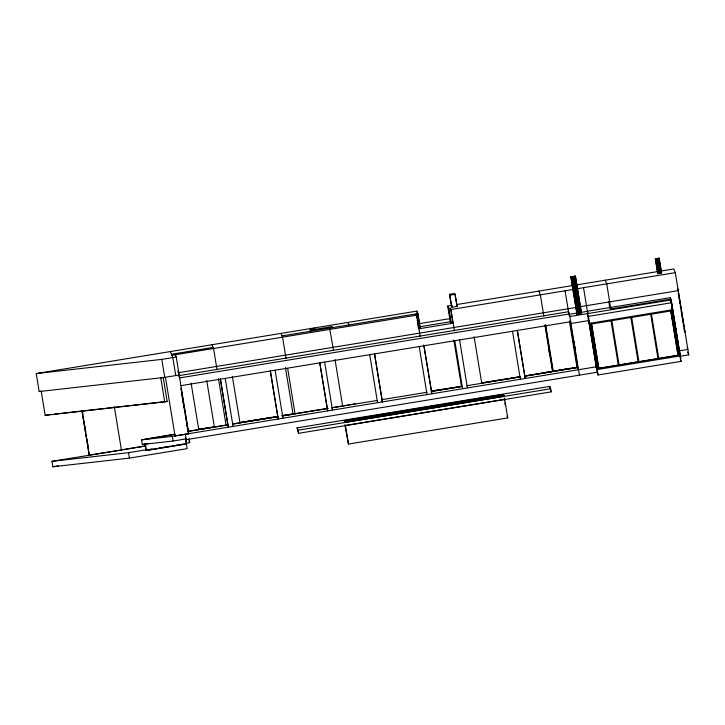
<?xml version="1.0" encoding="UTF-8"?>
<svg xmlns="http://www.w3.org/2000/svg" width="725" height="725" viewBox="0 0 725 725"><rect width="100%" height="100%" fill="white"/><g stroke="black" fill="none" stroke-linecap="round" stroke-linejoin="round"><path stroke-width="1.09" d="M331.769 407.686L355.594 403.771M570.829 276.923L575.478 276.162L581.577 313.381L579.284 313.843L576.919 314.142L570.829 276.923L575.478 276.162M655.3 258.879L659.188 258.236L661.599 272.972L659.687 273.361L657.72 273.606L655.3 258.879L659.188 258.236M657.72 273.606L661.599 272.972M576.919 314.142L581.577 313.381M611.03 320.74L618.316 365.128L597.01 368.626L595.914 365.907L598.053 374.979L681.083 361.358L678.935 352.287L680.195 355.93L597.164 369.551L596.068 366.841M41.225 391.319L45.158 415.362L46.79 415.044M164.702 401.858L167.149 401.387L163.216 377.344L160.769 377.825L164.702 401.858L45.158 415.362M449.527 294.332L454.802 293.471L455.137 294.296L457.122 306.394L451.847 307.255L449.527 294.332L451.847 307.255M449.862 295.166L455.137 294.296M178.567 373.493L179.184 375.006L164.756 377.372L39.195 391.554L36.25 373.565L416.848 311.107L417.872 313.617L420.119 327.374M450.334 322L447.706 306.041L452.155 305.316M456.605 304.582L572.034 285.641M576.457 284.916L658.3 271.485M660.511 271.123L673.779 268.948L675.292 272.663L688.75 354.851L679.905 356.301M310.255 330.165L332.186 326.567L332.603 327.609M282.043 335.911L417.872 313.617M447.706 306.041L448.73 308.551L450.433 308.27L450.941 309.521L454.43 330.836M171.472 354.253L213.114 347.42M587.576 312.403L583.507 287.662L675.292 272.663M171.898 355.313L416.667 315.148L420.156 336.463M450.941 309.521L572.687 289.547M577.028 288.831L583.507 287.662M36.25 373.565L161.811 359.382L176.238 357.017L188.799 433.777L175.015 435.933M39.195 391.554L41.434 391.183M586.452 305.651L678.237 290.653L677.485 288.795M179.229 372.577L575.632 307.527M579.973 306.82L586.407 305.551M569.415 313.952L179.646 377.915L178.74 375.686L568.509 311.723L569.415 313.952L579.42 375.142M577.626 312.937L568.944 314.36L569.823 316.526L671.16 299.905L680.757 358.513L680.44 357.742M580.888 312.403L587.404 311.333M671.16 299.905L670.263 297.694L587.359 311.233L588.283 313.499M611.184 308.923L670.842 299.135L679.552 352.314M671.676 307.935L672.782 310.653L589.751 324.274L588.646 321.565L587.359 313.653L588.455 316.363L671.486 302.742L676.787 335.331M180.915 385.664L570.684 321.701M589.425 320.477L570.965 323.504L570.086 321.338L578.006 369.714M267.543 418.026L239.893 422.566L277.584 416.594M269.754 417.663L271.966 417.301M274.177 416.938L276.397 416.576M283.031 415.488L293.063 414.057L282.007 415.869M433.514 390.793L431.284 391.165L461.462 386.425L453.832 339.98M435.743 390.431L437.972 390.059M440.202 389.697L442.431 389.334M545.798 372.369L548.009 372.007M559.682 370.094L561.839 369.741M563.996 369.378L566.153 369.025M568.309 368.672L570.466 368.318M572.623 367.965L574.771 367.611M187.793 431.293L224.94 425.212M228.257 424.669L226.037 425.031L218.488 378.658M232.707 423.935L278.337 416.449M281.962 415.76L326.205 408.592M431.321 391.255L461.426 386.325M481.672 382.99L520.396 376.656M524.809 375.913L552.513 371.481L524.855 376.021M553.248 371.245L576.973 367.367M214.355 426.971L198.65 429.336L214.355 426.971L206.725 380.534M481.636 382.9L520.432 376.746M553.211 371.155L577.009 367.457L569.379 321.021M187.757 431.529L228.339 424.868M232.788 424.134L278.418 416.648M282.877 415.923L328.271 408.474M331.588 407.921L377.054 400.463M381.495 399.738L427.016 392.261M431.447 391.536L462.405 386.461M466.864 385.727L520.514 376.918M524.991 376.184L577.653 367.548M174.861 434.193L144.411 439.377M186.108 438.888L173.112 441.027L142.299 444.507L141.538 439.848L174.933 434.366M141.538 439.848L172.351 436.368L595.905 366.868M598.315 366.941L596.439 367.212L589.18 322.87M596.711 367.874L598.569 367.575L591.319 323.25M670.634 310.255L677.893 354.597L679.742 354.262M598.587 367.602L596.72 367.91L589.452 323.531M677.893 354.597L679.751 354.298L672.483 309.919M597.201 367.122L598.107 368.373L590.839 324.021M619.059 364.929L638.136 361.875L630.85 317.459M650.706 314.269L657.965 358.621L638.897 361.702L631.656 317.396M671.377 310.128L678.899 355.114L672.002 310.699M142.299 444.507L148.942 443.41M81.979 410.749L89.257 455.146L121.419 450.007L114.332 406.716M122.48 449.699L145.843 445.866M185.446 437.809L187.177 448.639L129.431 458.118L52.852 466.764L51.964 461.336L145.897 445.993M185.654 438.217L186.243 439.667L596.802 372.288M51.964 461.336L128.533 452.69L146.305 449.772M186.298 443.229L189.714 442.676L189.08 438.852M149.287 449.473L151.471 449.119M146.087 450.189L152.631 449.11M154.815 448.757L156.999 448.394M159.174 448.041L161.358 447.688M163.533 447.325L165.717 446.972M167.901 446.609L170.076 446.256M172.26 445.893L174.444 445.54M176.619 445.177L178.803 444.824M180.978 444.461L183.162 444.108M186.506 443.745L146.16 450.37L145.063 443.664M145.942 449.835L146.233 450.542L186.579 443.927L185.518 437.982M52.852 466.764L58.335 465.867M297.141 427.868L549.74 386.416L550.692 388.754L551.199 391.862L298.6 433.314L297.141 427.868L298.6 433.314M344.321 421.397L503.612 395.261L504.31 396.974M298.093 430.206L550.692 388.754M345.399 425.439L504.691 399.303M344.864 424.705L348.444 444.053L507.736 417.908L504.673 399.185M670.888 310.889L672.782 310.653M678.147 355.232L680.041 354.996L597.01 368.626L598.053 374.979M47.614 414.881L52.082 414.374M54.312 414.129L58.779 413.622M61.018 413.368L103.467 408.574M105.705 408.32L129.168 405.674M131.397 405.42L167.149 401.387M671.486 302.742L670.38 300.032L670.707 302.026M671.984 306.104L672.302 306.874M671.894 307.907L672.628 309.72L589.597 323.341L588.501 320.631M687.11 347.565L687.862 349.423L679.017 350.873L679.869 353.084M687.617 352.06L688.75 354.851M679.271 355.051L671.93 311.179M680.349 359.546L681.083 361.358M651.449 314.079L658.744 358.494L678.165 355.277L670.897 310.916M605.23 280.194L606.743 283.919L610.595 307.445L611.501 309.693M611.827 320.649L619.087 365.001M598.85 368.246L597.772 365.599L597.926 366.533M597.572 367.058L598.107 368.373M577.571 367.348L578.532 369.714M538.838 291.087L540.361 294.848L543.85 316.163M552.849 371.399L545.309 325.036M550.565 390.295L551.199 391.862M512.521 331.225L520.314 379.112M507.038 416.195L507.736 417.908M457.122 306.394L454.983 294.567M459.596 339.907L467.389 387.803M449.781 318.638L418.932 323.722M454.783 340.696L462.577 388.591M416.667 315.148L416.159 313.898L416.857 318.13M423.944 345.571L431.882 393.82L423.735 344.919M419.204 346.532L427.007 394.427M369.723 354.652L377.526 402.547M347.864 322.426L348.879 324.936M329.567 328.108L333.563 350.673M314.442 327.917L314.804 328.806L310.028 329.585L310.681 331.207M324.619 362.056L332.485 410.123M281.019 333.4L282.542 337.152L286.04 358.467M295.03 413.712L287.671 368.445M282.931 418.071L275.065 370.004M212.017 344.719L213.549 348.48L217.038 369.795M225.221 378.368L233.015 426.264M175.314 354.752L176.238 357.017M170.375 351.553L172.822 357.579L175.767 375.568M188.137 432.028L188.799 433.777M165.436 377.263L175.06 436.033M188.962 440.827L189.714 442.676M186.289 443.211L186.579 443.927M89.257 455.146L82.034 410.876M678.654 293.444L685.007 332.204M678.174 292.918L678.537 295.129M678.899 297.341L679.262 299.561M679.624 301.772L679.987 303.993M680.349 306.204L680.712 308.424M681.074 310.635L681.437 312.847M681.799 315.067L683.041 322.743M683.249 323.93L683.612 326.141M683.974 328.353L684.337 330.573M679.733 353.401L680.268 356.655M670.263 297.694L670.589 299.688M670.915 301.682L671.241 303.675M672.401 310.382L679.488 353.646M672.501 311.949L672.873 314.197M673.226 316.381L673.597 318.628M673.951 320.822L674.322 323.06M674.676 325.253L675.057 327.501M675.401 329.685L675.782 331.932M676.135 334.125L676.507 336.364M676.86 338.557L677.232 340.804M677.585 342.988L677.957 345.236M678.31 347.429L678.682 349.677M672.428 312.511L672.782 314.704M673.144 316.907L673.507 319.109M673.869 321.311L674.223 323.513M675.31 330.111L675.664 332.313M676.026 334.515L676.389 336.708M676.751 338.91L677.114 341.112M677.467 343.315L677.83 345.517M678.192 347.71L678.555 349.912M671.631 310.762L678.899 355.114M659.025 258.236L661.463 273.026M658.599 258.281L661.046 273.117M658.01 258.499L660.43 273.234M657.276 258.626L659.687 273.361M656.533 258.743L658.943 273.479M655.889 258.834L658.309 273.561M655.445 258.825L657.874 273.606M608.773 301.636L609.861 308.288M598.868 368.291L591.6 323.93L589.751 324.274L588.455 316.363M593.766 339.191L594.138 341.439M594.491 343.632L594.862 345.87M595.216 348.063L595.597 350.311M595.941 352.495L596.303 354.715M592.053 329.694L592.416 331.905M592.769 334.098L593.15 336.346M593.494 338.53L593.875 340.777M594.219 342.97L594.6 345.218M594.953 347.402L595.325 349.649M590.576 323.377L597.844 367.72M597.726 368.427L590.204 323.441L597.463 367.783M590.213 325.443L590.576 327.655M596.022 360.914L596.385 363.134M588.908 322.208L596.186 366.587M575.287 276.162L581.414 313.436M574.825 276.334L580.915 313.553M574.073 276.479L580.172 313.689M573.185 276.633L579.284 313.843M572.297 276.769L578.387 313.988M571.527 276.877L577.626 314.088M570.992 276.868L577.109 314.142M565.083 290.788L569.053 315.049M545.662 324.918L553.293 371.354M544.928 325.144L552.513 371.481M548.997 350.32L549.36 352.522M549.74 386.416L550.085 388.482M504.156 398.569L504.509 400.771M504.872 402.973L505.234 405.175M474.087 336.663L481.717 383.099M450.433 308.27L452.69 322.027M448.73 308.551L450.986 322.308M448.539 308.098L450.796 321.855M417.682 313.164L419.938 326.921M416.848 311.107L417.364 314.278M417.201 320.251L418.416 327.655M335.013 359.537L342.644 406.109M345.381 425.321L348.444 444.053M319.807 362.844L327.682 410.912L319.734 362.672M285.433 367.62L293.063 414.057M232.344 376.329L239.975 422.766M191.101 383.099L198.732 429.535M188.464 432.825L181.567 391.89L182.664 398.578M183.026 400.807L183.389 403.037M183.76 405.266L184.123 407.495M184.485 409.725L184.848 411.954M185.219 414.183L185.582 416.413M185.944 418.642L186.316 420.872M186.678 423.101L187.775 429.798M177.915 370.62L178.259 372.741M180.797 388.265L181.168 390.485M181.531 392.696L181.893 394.917M182.256 397.137L182.618 399.348M182.981 401.568L183.343 403.789M183.706 406L184.068 408.22M184.431 410.441L184.793 412.661M186.615 423.744L186.977 425.965M187.34 428.185L187.703 430.396M185.346 434.239L186.243 439.667M161.811 359.382L164.756 377.372M172.351 436.368L173.112 441.027M145.136 443.845L146.233 450.542M128.533 452.69L129.431 458.118M82.559 412.153L82.931 414.383M83.293 416.612L83.656 418.851M84.028 421.08L84.39 423.318M84.752 425.548L85.124 427.777M85.487 430.016L85.849 432.245M86.221 434.474L86.583 436.713M86.946 438.942L87.317 441.181M87.68 443.41L88.042 445.639M88.414 447.878L88.541 448.648M450.751 321.683L419.893 326.739L420.101 327.265L418.397 327.546L418.905 328.788L453.179 323.169L452.672 321.918L450.968 322.199L450.751 321.683M503.485 394.482L344.194 420.627L344.892 422.34L504.183 396.203L503.485 394.482M573.792 341.566L573.312 340.397L574.934 348.544L573.792 341.566M517.324 330.437L525.199 378.504L517.324 330.437M374.535 353.863L382.401 401.94L374.535 353.863M270.325 370.964L278.201 419.032L270.325 370.964M220.409 379.157L228.284 427.224L220.409 379.157"/></g></svg>
